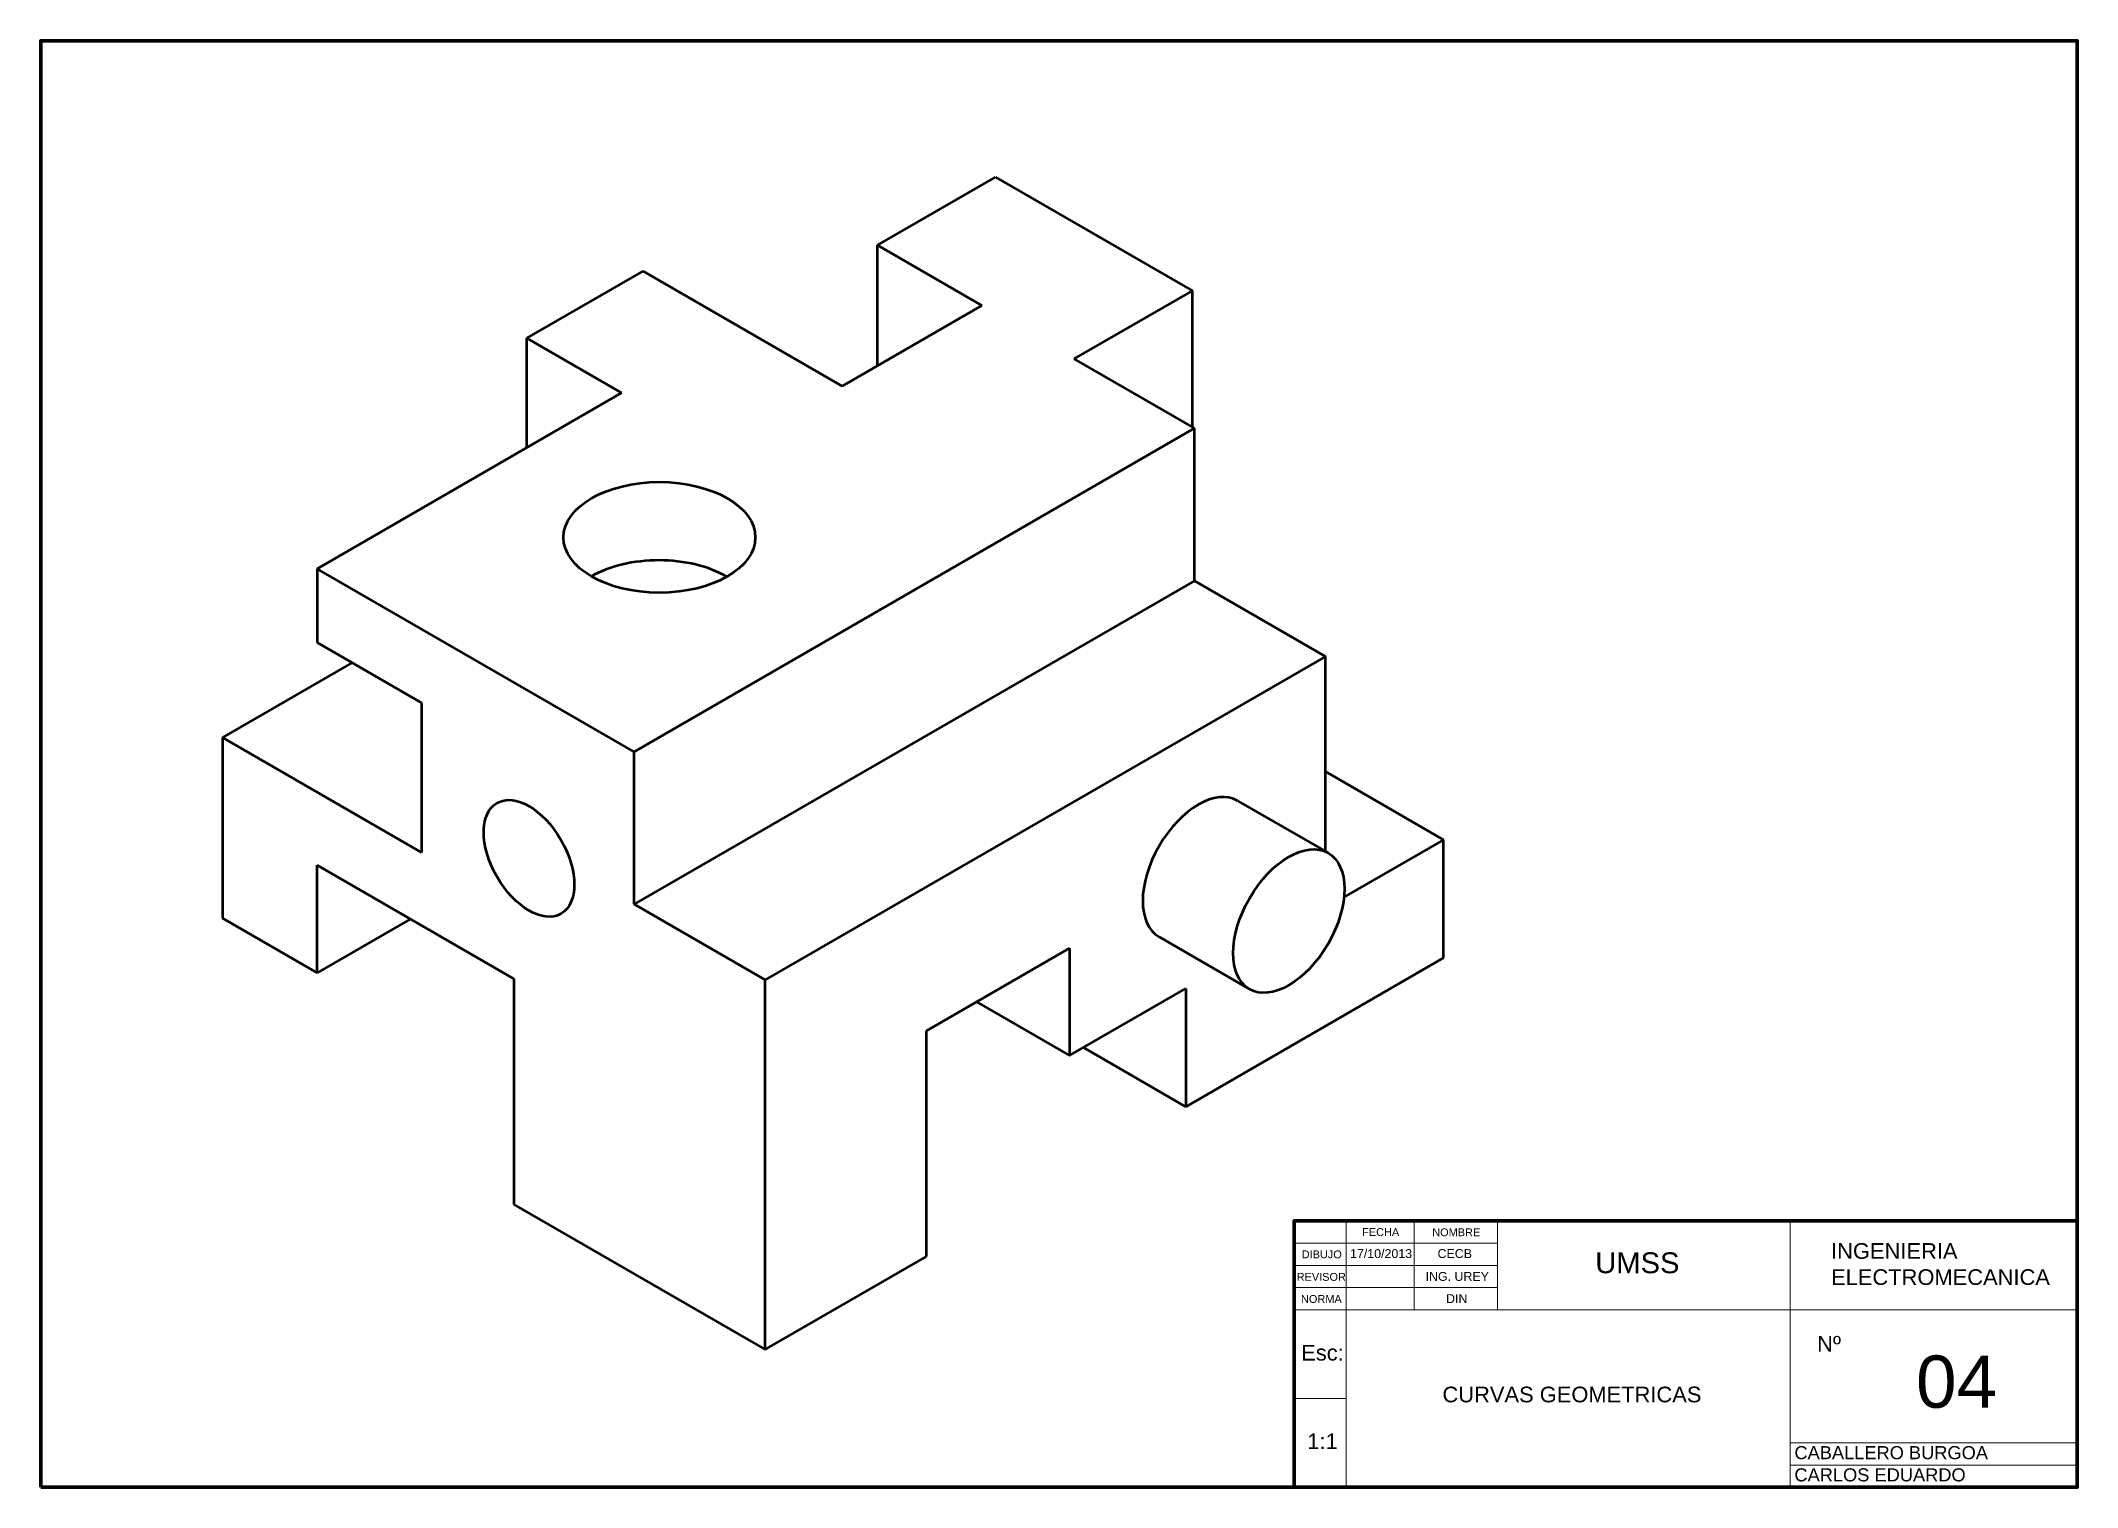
# Model space of a CAD drawing. Header units: millimetres. Extents: x 20 to 410, y 6 to 283.
import ezdxf

# ---------------------------------------------------------------- set-up
doc = ezdxf.new("R2010")
doc.units = ezdxf.units.MM
for name, color, linetype, lineweight in [('cajetin', 151, 'Continuous', 20), ('cajetin-letras', 151, 'Continuous', 40), ('margin', 151, 'Continuous', 100)]:
    doc.layers.add(name, color=color, linetype=linetype, lineweight=lineweight)
doc.layers.add('datos', color=7, linetype='Continuous', lineweight=50, true_color=0xffffff)
doc.styles.get("Standard").update_dxf_attribs({"font": 'ARIAL.TTF', "height": 1.7})

msp = doc.modelspace()

# ---------------------------------------------------------------- linework, layer by layer
at = {"layer": 'cajetin'}
for p, q in [((269.7, 57.47), (259.7, 57.47)), ((259.7, 57.47), (259.7, 23.47)), ((259.7, 57.47), (259.7, 53.22)), ((269.7, 6.47), (269.7, 57.47)), ((282.7, 57.47), (269.7, 57.47)), ((298.7, 57.47), (282.7, 57.47)), ((282.7, 57.47), (282.7, 40.47)), ((354.7, 57.47), (298.7, 57.47)), ((298.7, 57.47), (298.7, 40.47)), ((409.7, 57.47), (354.7, 57.47)), ((354.7, 57.47), (354.7, 6.47)), ((409.7, 57.47), (409.7, 40.47)), ((259.7, 53.22), (298.7, 53.22)), ((259.7, 53.22), (259.7, 48.97)), ((259.7, 48.97), (298.7, 48.97)), ((259.7, 48.97), (259.7, 44.72)), ((259.7, 44.72), (298.7, 44.72)), ((409.7, 40.47), (259.7, 40.47)), ((409.7, 6.47), (409.7, 40.47)), ((259.7, 6.47), (259.7, 23.47)), ((259.7, 23.47), (269.7, 23.47)), ((409.7, 14.97), (354.7, 14.97)), ((409.7, 10.72), (409.7, 14.97)), ((409.7, 10.72), (354.7, 10.72)), ((409.7, 6.47), (409.7, 10.72)), ((259.7, 6.47), (269.7, 6.47)), ((269.7, 6.47), (409.7, 6.47))]:
    msp.add_line(p, q, dxfattribs=at)
at = {"layer": 'datos'}
for p, q in [((179.93, 244.31), (202.55, 257.36)), ((202.55, 257.36), (240.23, 235.61)), ((199.92, 232.77), (179.93, 244.31)), ((179.93, 221.22), (179.93, 244.31)), ((112.79, 226.49), (135.05, 239.34)), ((135.05, 239.34), (173.18, 217.33)), ((217.61, 222.55), (240.23, 235.61)), ((240.23, 209.49), (240.23, 235.61)), ((173.18, 217.33), (199.92, 232.77)), ((130.93, 216.02), (112.79, 226.49)), ((112.79, 205.54), (112.79, 226.49)), ((240.63, 209.26), (217.61, 222.55)), ((130.93, 216.02), (72.64, 182.36)), ((240.63, 209.26), (133.34, 147.32)), ((240.63, 180.05), (240.63, 209.26)), ((133.34, 147.32), (72.64, 182.36)), ((72.64, 182.36), (72.64, 168.22)), ((240.63, 180.05), (133.34, 118.11)), ((240.63, 180.05), (265.71, 165.57)), ((72.64, 168.22), (92.63, 156.68)), ((79.3, 164.37), (54.5, 150.05)), ((265.71, 165.57), (158.42, 103.63)), ((265.71, 128.21), (265.71, 165.57)), ((92.63, 156.68), (92.63, 128.04)), ((92.63, 128.04), (54.5, 150.05)), ((54.5, 150.05), (54.5, 115.47)), ((133.34, 118.11), (133.34, 147.32)), ((265.71, 143.53), (288.33, 130.47)), ((248.91, 137.95), (266.23, 127.95)), ((288.33, 130.47), (269.27, 119.47)), ((288.33, 107.84), (288.33, 130.47)), ((72.64, 105), (72.64, 125.58)), ((72.64, 125.58), (110.32, 103.82)), ((158.42, 103.63), (133.34, 118.11)), ((54.5, 115.47), (72.64, 105)), ((90.46, 115.29), (72.64, 105)), ((189.33, 93.89), (216.72, 109.7)), ((216.72, 109.7), (216.72, 89.13)), ((233.85, 111.86), (251.17, 101.86)), ((238.98, 79.34), (288.33, 107.84)), ((110.32, 103.82), (110.32, 60.61)), ((158.42, 32.84), (158.42, 103.63)), ((216.72, 89.13), (238.98, 101.98)), ((238.98, 101.98), (238.98, 79.34)), ((198.9, 99.41), (216.72, 89.13)), ((189.33, 50.68), (189.33, 93.89)), ((219.37, 90.66), (238.98, 79.34)), ((110.32, 60.61), (158.42, 32.84)), ((158.42, 32.84), (189.33, 50.68))]:
    msp.add_line(p, q, dxfattribs=at)
for centre, major_axis in [((138.17, 188.37), (-18.37, 0)), ((113.2, 126.9), (6.12, -10.61)), ((258.7, 114.9), (-7.53, -13.04))]:
    msp.add_ellipse(centre, major_axis=major_axis, ratio=0.57735, dxfattribs=at)
for centre, major_axis, start_param, end_param in [((138.04, 173.37), (-18.37, 0), 3.922244, 5.493085), ((241.38, 124.9), (-7.53, -13.04), 3.141593, 6.283185)]:
    msp.add_ellipse(centre, major_axis=major_axis, ratio=0.57735, start_param=start_param, end_param=end_param, dxfattribs=at)
at = {"layer": 'margin'}
for points in [[(19.7, 6.47), (409.7, 6.47), (409.7, 283.47), (19.7, 283.47)], [(259.7, 6.47), (409.7, 6.47), (409.7, 57.47), (259.7, 57.47)]]:
    msp.add_lwpolyline(points, close=True, dxfattribs=at)

# ---------------------------------------------------------------- texts
at = {"layer": 'cajetin-letras', "attachment_point": 1}
for s, insert, char_height, width in [('FECHA', (272.75, 56.09), 1.5, 13), ('NOMBRE', (286.17, 56.05), 1.5, 16), ('DIBUJO', (261.17, 51.82), 1.5, 10), ('\\A1;17/10/2013', (270.43, 52.07), 1.7, 13), ('CECB', (287.19, 52.07), 1.7, 16), ('UMSS', (317.38, 51.46), 4, 56), ('INGENIERIA\\PELECTROMECANICA', (362.55, 53.22), 3, 55), ('REVISOR', (260.21, 47.51), 1.5, 10), ('ING. UREY', (284.89, 47.7), 1.7, 16), ('NORMA', (261.04, 43.28), 1.5, 10), ('DIN', (288.82, 43.45), 1.7, 16), ('Nº', (359.88, 35.43), 3, 55), ('Esc:', (261.08, 33.74), 3, 10), ('04', (378.82, 31.7), 10, 46.7041), ('CURVAS GEOMETRICAS', (288.13, 25.74), 3, 85), ('1:1', (262.24, 16.78), 3, 10), ('CABALLERO BURGOA', (355.53, 14.35), 2.5, 55), ('CARLOS EDUARDO', (355.53, 10.1), 2.5, 55)]:
    msp.add_mtext(s, dxfattribs=dict(at, insert=insert, char_height=char_height, width=width))

doc.saveas('drawing.dxf')
